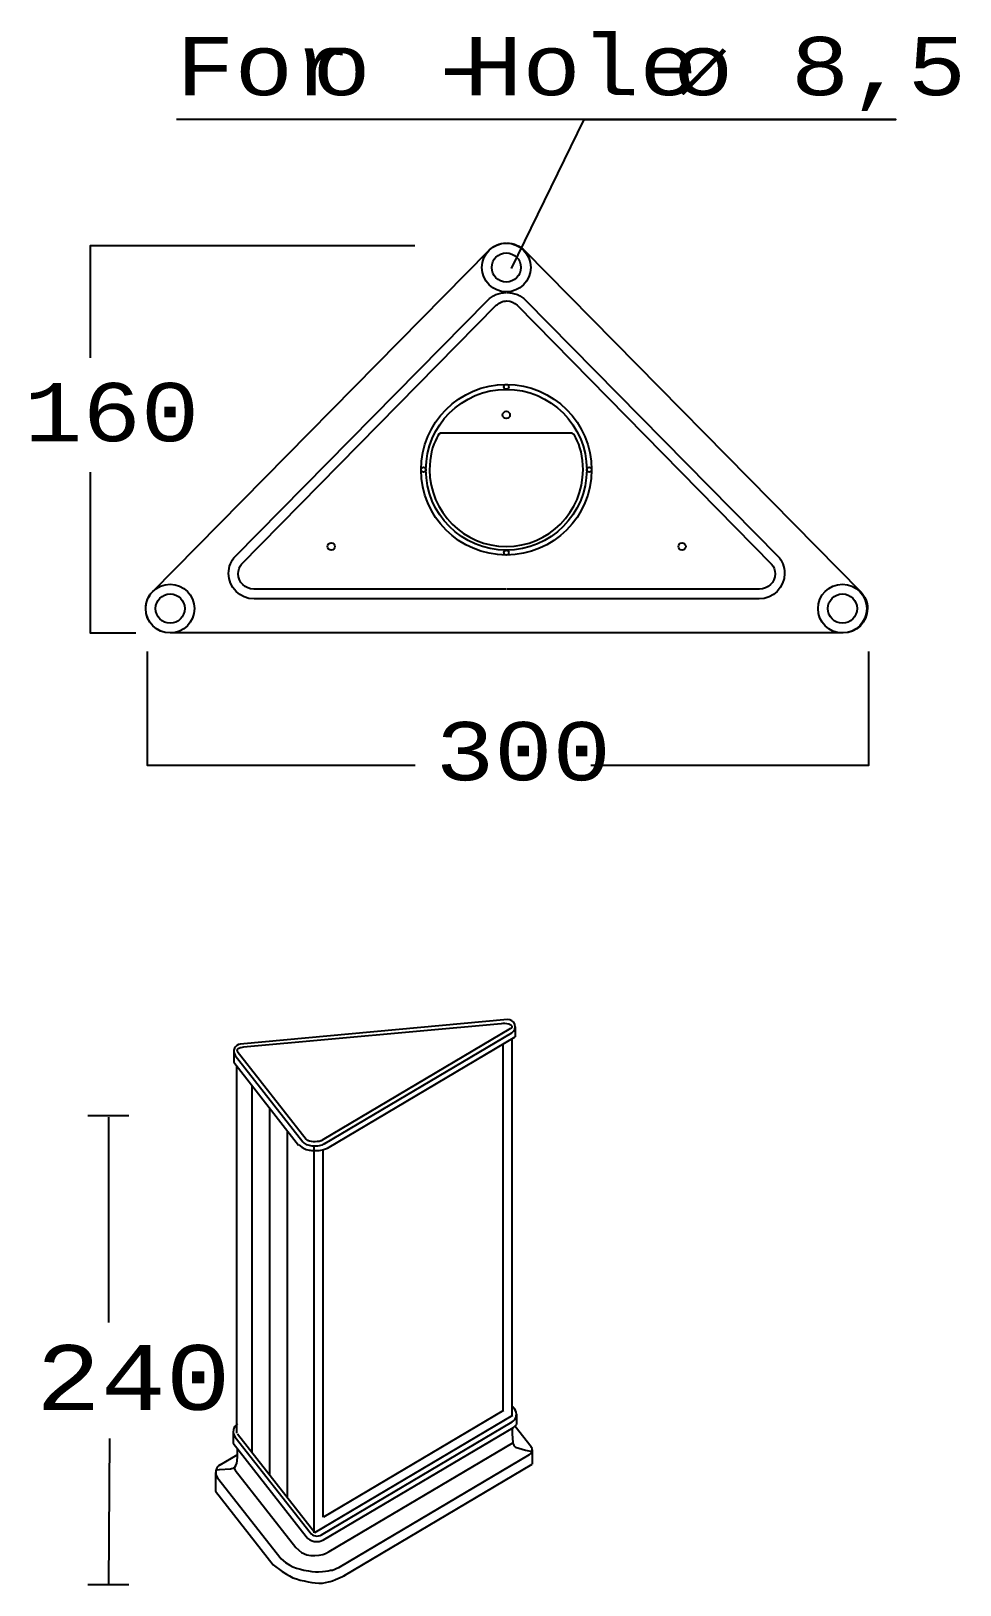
# Model space of a CAD drawing. Extents: x 1 to 139, y 0 to 232.
import ezdxf

# ---------------------------------------------------------------- set-up
doc = ezdxf.new("R2010")
doc.units = 0
doc.layers.add('LIVELLO_1', color=160, linetype='Continuous')
doc.styles.add('STD', font='txt')

# ---------------------------------------------------------------- blocks, each defined once
blk = doc.blocks.new('AI9-BLK1')
at = {"layer": 'LIVELLO_1', "color": 7}
for p, q in [((6.95, -31.24), (-32.94, -34.9)), ((6, -31.86), (-32.45, -35.38)), ((6.29, -31.84), (6, -31.86)), ((6.58, -31.85), (6.29, -31.84)), ((6.88, -31.88), (6.58, -31.85)), ((7.15, -31.94), (6.88, -31.88)), ((7.27, -31.97), (7.15, -31.94)), ((7.37, -32.01), (7.27, -31.97)), ((7.46, -32.05), (7.37, -32.01)), ((7.5, -32.08), (7.46, -32.05)), ((7.54, -32.1), (7.5, -32.08)), ((7.57, -32.13), (7.54, -32.1)), ((7.56, -32.48), (7.59, -32.45)), ((7.6, -32.15), (7.57, -32.13)), ((7.59, -32.45), (7.62, -32.43)), ((7.62, -32.18), (7.6, -32.15)), ((7.63, -32.19), (7.62, -32.18)), ((7.62, -32.43), (7.63, -32.42)), ((7.64, -32.2), (7.63, -32.19)), ((7.63, -32.42), (7.64, -32.4)), ((7.65, -32.22), (7.64, -32.2)), ((7.64, -32.39), (7.65, -32.38)), ((7.64, -32.4), (7.64, -32.39)), ((7.66, -32.23), (7.65, -32.22)), ((7.65, -32.38), (7.66, -32.36)), ((7.66, -32.24), (7.66, -32.23)), ((7.67, -32.25), (7.66, -32.24)), ((7.66, -32.35), (7.67, -32.34)), ((7.66, -32.36), (7.66, -32.35)), ((7.67, -32.27), (7.67, -32.25)), ((7.67, -32.28), (7.67, -32.27)), ((7.67, -32.3), (7.67, -32.28)), ((7.67, -32.31), (7.67, -32.3)), ((7.67, -32.32), (7.67, -32.31)), ((7.67, -32.34), (7.67, -32.32)), ((8.11, -32.3), (8.11, -33.83)), ((-20.66, -49.2), (7.49, -32.53)), ((-20.33, -49.75), (7.59, -33.21)), ((-19.93, -50.43), (8.11, -33.83)), ((7.49, -32.53), (7.53, -32.5)), ((7.53, -32.5), (7.56, -32.48)), ((7.67, -90.36), (7.67, -34.08)), ((-33.9, -35.95), (-33.9, -37.61)), ((-33.68, -36.61), (-23.59, -49.48)), ((-33.43, -35.81), (-33.44, -35.82)), ((-33.44, -35.82), (-33.44, -35.83)), ((-33.44, -35.83), (-33.44, -35.84)), ((-33.44, -35.84), (-33.43, -35.84)), ((-33.42, -35.76), (-33.43, -35.78)), ((-33.43, -35.78), (-33.43, -35.79)), ((-33.43, -35.79), (-33.43, -35.8)), ((-33.43, -35.8), (-33.43, -35.81)), ((-33.43, -35.84), (-33.43, -35.85)), ((-33.43, -35.85), (-33.43, -35.86)), ((-33.43, -35.86), (-33.42, -35.88)), ((-33.41, -35.75), (-33.42, -35.76)), ((-33.42, -35.88), (-33.42, -35.9)), ((-33.42, -35.9), (-33.41, -35.91)), ((-33.4, -35.71), (-33.41, -35.73)), ((-33.41, -35.73), (-33.41, -35.75)), ((-33.41, -35.91), (-33.4, -35.93)), ((-33.38, -35.69), (-33.4, -35.71)), ((-33.4, -35.93), (-33.39, -35.94)), ((-33.39, -35.94), (-23.09, -49.09)), ((-33.37, -35.68), (-33.38, -35.69)), ((-33.35, -35.66), (-33.37, -35.68)), ((-33.31, -35.63), (-33.35, -35.66)), ((-33.26, -35.6), (-33.31, -35.63)), ((-33.2, -35.57), (-33.26, -35.6)), ((-33.14, -35.54), (-33.2, -35.57)), ((-33, -35.48), (-33.14, -35.54)), ((-32.83, -35.44), (-33, -35.48)), ((-32.65, -35.41), (-32.83, -35.44)), ((-32.45, -35.38), (-32.65, -35.41)), ((6.34, -89.6), (6.34, -34.87)), ((-33.9, -37.61), (-24.22, -49.98)), ((-33.44, -92.97), (-33.44, -38.21)), ((-31.18, -95.85), (-31.18, -41.08)), ((-49.55, -45.63), (-55.69, -45.63)), ((-52.62, -45.81), (-52.62, -76.44)), ((-28.53, -99.24), (-28.53, -44.47)), ((-25.87, -102.63), (-25.87, -47.86)), ((-23.09, -49.09), (-23.07, -49.12)), ((-23.07, -49.12), (-23.04, -49.15)), ((-23.04, -49.15), (-23.01, -49.17)), ((-23.01, -49.17), (-22.97, -49.19)), ((-22.97, -49.19), (-22.93, -49.22)), ((-22.93, -49.22), (-22.84, -49.26)), ((-22.84, -49.26), (-22.74, -49.3)), ((-22.74, -49.3), (-22.62, -49.33)), ((-22.62, -49.33), (-22.35, -49.39)), ((-22.35, -49.39), (-22.06, -49.42)), ((-22.06, -49.42), (-21.74, -49.43)), ((-21.89, -107.87), (-21.89, -50.07)), ((-21.74, -49.43), (-21.44, -49.41)), ((-21.44, -49.41), (-21.15, -49.37)), ((-21.15, -49.37), (-21.02, -49.34)), ((-21.02, -49.34), (-20.9, -49.31)), ((-20.9, -49.31), (-20.79, -49.27)), ((-20.79, -49.27), (-20.72, -49.24)), ((-20.72, -49.24), (-20.66, -49.2)), ((-20.57, -105.54), (-20.57, -50.69)), ((-21.81, -107.82), (7.76, -90.3)), ((-20.48, -105.49), (6.43, -89.55)), ((7.76, -89.01), (8.01, -89.34)), ((8.29, -90.16), (8.29, -91.66)), ((-33.98, -92.74), (-33.98, -94.49)), ((-20.8, -108.15), (7.64, -91.3)), ((-20.5, -108.9), (7.84, -92.11)), ((7.67, -92.21), (7.67, -93.06)), ((8.09, -91.92), (10.48, -94.97)), ((-52.47, -93.77), (-52.62, -115.63)), ((-33.98, -94.49), (-23.08, -108.41)), ((-33.7, -93.56), (-22.52, -107.83)), ((-33.35, -93.08), (-21.81, -107.82)), ((-19.64, -110.62), (7.74, -94.4)), ((7.67, -93.06), (7.78, -94.35)), ((8.15, -95.06), (9.67, -95.52)), ((-35.95, -97.69), (-33.42, -96.19)), ((-33.42, -96.52), (-33.51, -97.54)), ((-33.42, -95.2), (-33.42, -96.52)), ((-18.22, -113.02), (10.26, -96.15)), ((9.67, -95.52), (10.39, -95.67)), ((10.65, -95.47), (10.65, -97.61)), ((-36.61, -98.83), (-36.61, -101.66)), ((-36.34, -98.45), (-36.04, -98.42)), ((-36.32, -99.65), (-26.85, -111.75)), ((-36.1, -98.41), (-34.34, -98.28)), ((-34.39, -98.28), (-34.24, -98.26)), ((-33.68, -98.51), (-24.65, -110.03)), ((-17.48, -114.28), (10.65, -97.61)), ((-36.61, -101.66), (-28, -112.65)), ((-49.55, -115.63), (-55.69, -115.63))]:
    blk.add_line(p, q, dxfattribs=at)
for points in [[(7.54, 80.9), (18.4, 103.13), (64.93, 103.13), (-42.48, 103.13)], [(-6.85, 84.27), (-55.37, 84.27), (-55.37, 67.55)], [(-55.37, 50.49), (-55.37, 26.47), (-48.55, 26.47)], [(-46.86, 23.71), (-46.86, 6.75), (-6.8, 6.75)], [(19.41, 6.75), (60.9, 6.75), (60.9, 23.71)], [(-24.21, -49.96), (-23.72, -50.31), (-23.29, -50.55), (-23.11, -50.62), (-22.87, -50.69), (-22.66, -50.71), (-22.48, -50.73), (-22.3, -50.76), (-22.12, -50.77), (-21.68, -50.8), (-21.39, -50.78), (-21.14, -50.77), (-20.93, -50.74), (-20.67, -50.67), (-20.51, -50.62), (-19.9, -50.44)], [(-23.59, -49.47), (-23.39, -49.67), (-23.24, -49.77), (-23.08, -49.87), (-22.85, -49.94), (-22.64, -50), (-22.44, -50.04), (-22.26, -50.07), (-22.08, -50.08), (-21.64, -50.1), (-21.35, -50.09), (-21.1, -50.05), (-20.89, -50.01), (-20.65, -49.95), (-20.49, -49.86), (-20.24, -49.7)], [(-24.65, -110.03), (-23.79, -110.81), (-23.01, -111.15), (-22.38, -111.22), (-21.8, -111.25), (-21.15, -111.2), (-20.63, -111.1), (-20.2, -110.93), (-19.64, -110.62)], [(-28, -112.65), (-26.67, -113.65), (-26.04, -114.02), (-25.59, -114.27), (-25.07, -114.56), (-24.53, -114.74), (-23.99, -114.91), (-23.38, -115.04), (-22.81, -115.15), (-22.25, -115.25), (-21.73, -115.31), (-21.21, -115.39), (-20.67, -115.35), (-20.2, -115.27), (-19.77, -115.16), (-19.52, -115.1), (-19.18, -115), (-18.72, -114.83), (-17.33, -114.24)], [(-26.85, -111.75), (-26.16, -112.3), (-25.52, -112.66), (-25.07, -112.91), (-24.52, -113.11), (-23.96, -113.3), (-23.42, -113.43), (-22.77, -113.53), (-22.26, -113.61), (-21.7, -113.67), (-21.27, -113.68), (-20.67, -113.64), (-20.23, -113.6), (-19.8, -113.54), (-19.44, -113.45), (-19.14, -113.42), (-18.82, -113.26), (-18.52, -113.14), (-18.22, -113.02)]]:
    blk.add_lwpolyline(points, dxfattribs=at)
for centre, radius in [((6.79, 81.03), 3.64), ((6.79, 81.03), 2.18), ((6.79, 50.84), 12.73), ((6.79, 50.84), 12), ((6.79, 63.21), 0.364), ((6.79, 59.02), 0.547), ((-5.58, 50.84), 0.363), ((19.16, 50.84), 0.364), ((-19.35, 39.38), 0.546), ((33.03, 39.38), 0.546), ((6.79, 38.47), 0.364), ((-43.41, 30.11), 3.64), ((56.98, 30.11), 3.64), ((56.98, 30.11), 3.64), ((-43.4, 30.11), 2.18), ((56.98, 30.11), 2.18)]:
    blk.add_circle(centre, radius, dxfattribs=at)
for points, knots in [([(6.89, 84.67), (7.91, 84.67), (8.84, 84.24), (9.5, 83.56), (9.5, 83.56), (59.73, 32.61), (59.73, 32.61), (60.34, 31.95), (60.72, 31.08), (60.72, 30.11), (60.72, 28.1), (59.09, 26.47), (57.08, 26.47), (57.08, 26.47), (6.79, 26.47), (6.79, 26.47), (6.79, 26.47), (-43.4, 26.47), (-43.4, 26.47), (-45.41, 26.47), (-47.04, 28.1), (-47.04, 30.11), (-47.04, 31.08), (-46.66, 31.95), (-46.05, 32.61), (-46.05, 32.61), (4.18, 83.56), (4.18, 83.56), (4.84, 84.24), (5.76, 84.67), (6.79, 84.67)], [0, 0, 0, 0, 1, 1, 1, 2, 2, 2, 3, 3, 3, 4, 4, 4, 5, 5, 5, 6, 6, 6, 7, 7, 7, 8, 8, 8, 9, 9, 9, 10, 10, 10, 10]), ([(6.89, 77.28), (8, 77.28), (9, 76.88), (9.69, 76.12), (9.69, 76.12), (47.35, 37.94), (47.35, 37.94), (47.97, 37.26), (48.35, 36.36), (48.35, 35.37), (48.35, 33.27), (46.65, 31.56), (44.55, 31.56), (44.55, 31.56), (6.79, 31.56), (6.79, 31.56), (6.79, 31.56), (-30.87, 31.56), (-30.87, 31.56), (-32.97, 31.56), (-34.67, 33.27), (-34.67, 35.37), (-34.67, 36.36), (-34.3, 37.26), (-33.67, 37.94), (-33.67, 37.94), (3.98, 76.12), (3.98, 76.12), (4.68, 76.88), (5.68, 77.28), (6.79, 77.28)], [0, 0, 0, 0, 1, 1, 1, 2, 2, 2, 3, 3, 3, 4, 4, 4, 5, 5, 5, 6, 6, 6, 7, 7, 7, 8, 8, 8, 9, 9, 9, 10, 10, 10, 10]), ([(6.79, 33.02), (6.79, 33.02), (-30.93, 33.01), (-30.93, 33.01), (-32.2, 33.01), (-33.23, 34.04), (-33.23, 35.31), (-33.23, 35.85), (-33.05, 36.35), (-32.74, 36.74), (-32.74, 36.74), (5.29, 75.38), (5.29, 75.38), (5.7, 75.78), (6.27, 76.03), (6.89, 76.03), (7.51, 76.03), (7.97, 75.78), (8.39, 75.38), (8.39, 75.38), (46.41, 36.74), (46.41, 36.74), (46.72, 36.35), (46.91, 35.85), (46.91, 35.31), (46.91, 34.04), (45.88, 33.01), (44.6, 33.01), (44.6, 33.01), (6.89, 33.02), (6.89, 33.02)], [0, 0, 0, 0, 1, 1, 1, 2, 2, 2, 3, 3, 3, 4, 4, 4, 5, 5, 5, 6, 6, 6, 7, 7, 7, 8, 8, 8, 9, 9, 9, 10, 10, 10, 10]), ([(6.79, 39.38), (0.46, 39.38), (-4.67, 44.51), (-4.67, 50.84), (-4.67, 52.64), (-4.23, 54.56), (-3.57, 55.59), (-3.43, 56.07), (-3.16, 56.32), (-2.76, 56.32), (-2.76, 56.32), (16.34, 56.32), (16.34, 56.32), (16.74, 56.32), (17.01, 56.07), (17.16, 55.59), (17.81, 54.56), (18.25, 52.64), (18.25, 50.84), (18.25, 44.51), (13.12, 39.38), (6.79, 39.38)], [0, 0, 0, 0, 1, 1, 1, 2, 2, 2, 3, 3, 3, 4, 4, 4, 5, 5, 5, 6, 6, 6, 7, 7, 7, 7]), ([(7.59, -33.21), (8.02, -32.96), (8.21, -32.44), (8.06, -31.97), (7.9, -31.5), (7.45, -31.19), (6.95, -31.24)], [0, 0, 0, 0, 1, 1, 1, 2, 2, 2, 2]), ([(-32.94, -34.9), (-33.32, -34.93), (-33.66, -35.17), (-33.82, -35.53), (-33.97, -35.89), (-33.91, -36.3), (-33.68, -36.61)], [0, 0, 0, 0, 1, 1, 1, 2, 2, 2, 2]), ([(7.64, -91.3), (7.97, -91.1), (8.2, -90.78), (8.27, -90.4), (8.34, -90.03), (8.25, -89.64), (8.01, -89.34)], [0, 0, 0, 0, 1, 1, 1, 2, 2, 2, 2]), ([(-33.35, -91.61), (-33.67, -91.8), (-33.9, -92.13), (-33.96, -92.5), (-34.03, -92.88), (-33.94, -93.26), (-33.7, -93.56)], [0, 0, 0, 0, 1, 1, 1, 2, 2, 2, 2]), ([(10.26, -96.15), (10.45, -96.03), (10.59, -95.84), (10.63, -95.61), (10.68, -95.39), (10.62, -95.15), (10.48, -94.97)], [0, 0, 0, 0, 1, 1, 1, 2, 2, 2, 2]), ([(-35.95, -97.69), (-36.28, -97.89), (-36.51, -98.22), (-36.58, -98.59), (-36.65, -98.96), (-36.56, -99.35), (-36.32, -99.65)], [0, 0, 0, 0, 1, 1, 1, 2, 2, 2, 2])]:
    blk.add_open_spline(points, degree=3, knots=knots, dxfattribs=at)
for points in [[(7.84, -92.11), (8.03, -92), (8.18, -91.84), (8.29, -91.66)], [(7.78, -94.35), (7.81, -94.66), (7.97, -94.94), (8.22, -95.12)], [(-34.24, -98.26), (-33.85, -98.23), (-33.55, -97.92), (-33.51, -97.54)], [(-33.84, -98.11), (-33.82, -98.26), (-33.77, -98.4), (-33.68, -98.51)], [(-23.08, -108.41), (-22.46, -109.2), (-21.36, -109.4), (-20.5, -108.9)], [(-22.52, -107.83), (-22.11, -108.35), (-21.38, -108.49), (-20.8, -108.15)]]:
    blk.add_open_spline(points, degree=3, dxfattribs=at)
at = {"layer": 'LIVELLO_1', "color": 7, "attachment_point": 1, "style": 'STD'}
for s, insert, char_height in [('\\fCourier|b0|i0;\\H8.7032;\\C7;Hole', (0.47, 115.45), 8.7032), ('\\fCourier|b0|i0;\\H8.7032;\\C7;For', (-42.5, 115.45), 8.7032), ('\\fCourier|b0|i0;\\H8.7032;\\C7;o - ', (-22.17, 115.45), 8.7032), ('\\fCourier|b0|i0;\\H8.7032;\\C7; ø 8,5', (23.11, 115.45), 8.7032), ('\\fCourier|b0|i0;\\H8.7032;\\C7;160', (-65.22, 63.79), 8.7032), ('\\fCourier|b0|i0;\\H8.7032;\\C7;300', (-3.75, 13.18), 8.7032), ('\\fCourier|b0|i0;\\H9.6702;\\C7;240', (-63.45, -79.83), 9.6702)]:
    blk.add_mtext(s, dxfattribs=dict(at, insert=insert, char_height=char_height))

msp = doc.modelspace()

# ---------------------------------------------------------------- block references
at = {"layer": 'LIVELLO_1', "color": 7}
msp.add_blockref('AI9-BLK1', (64.959773, 115.93909), dxfattribs=at)

doc.saveas('drawing.dxf')
